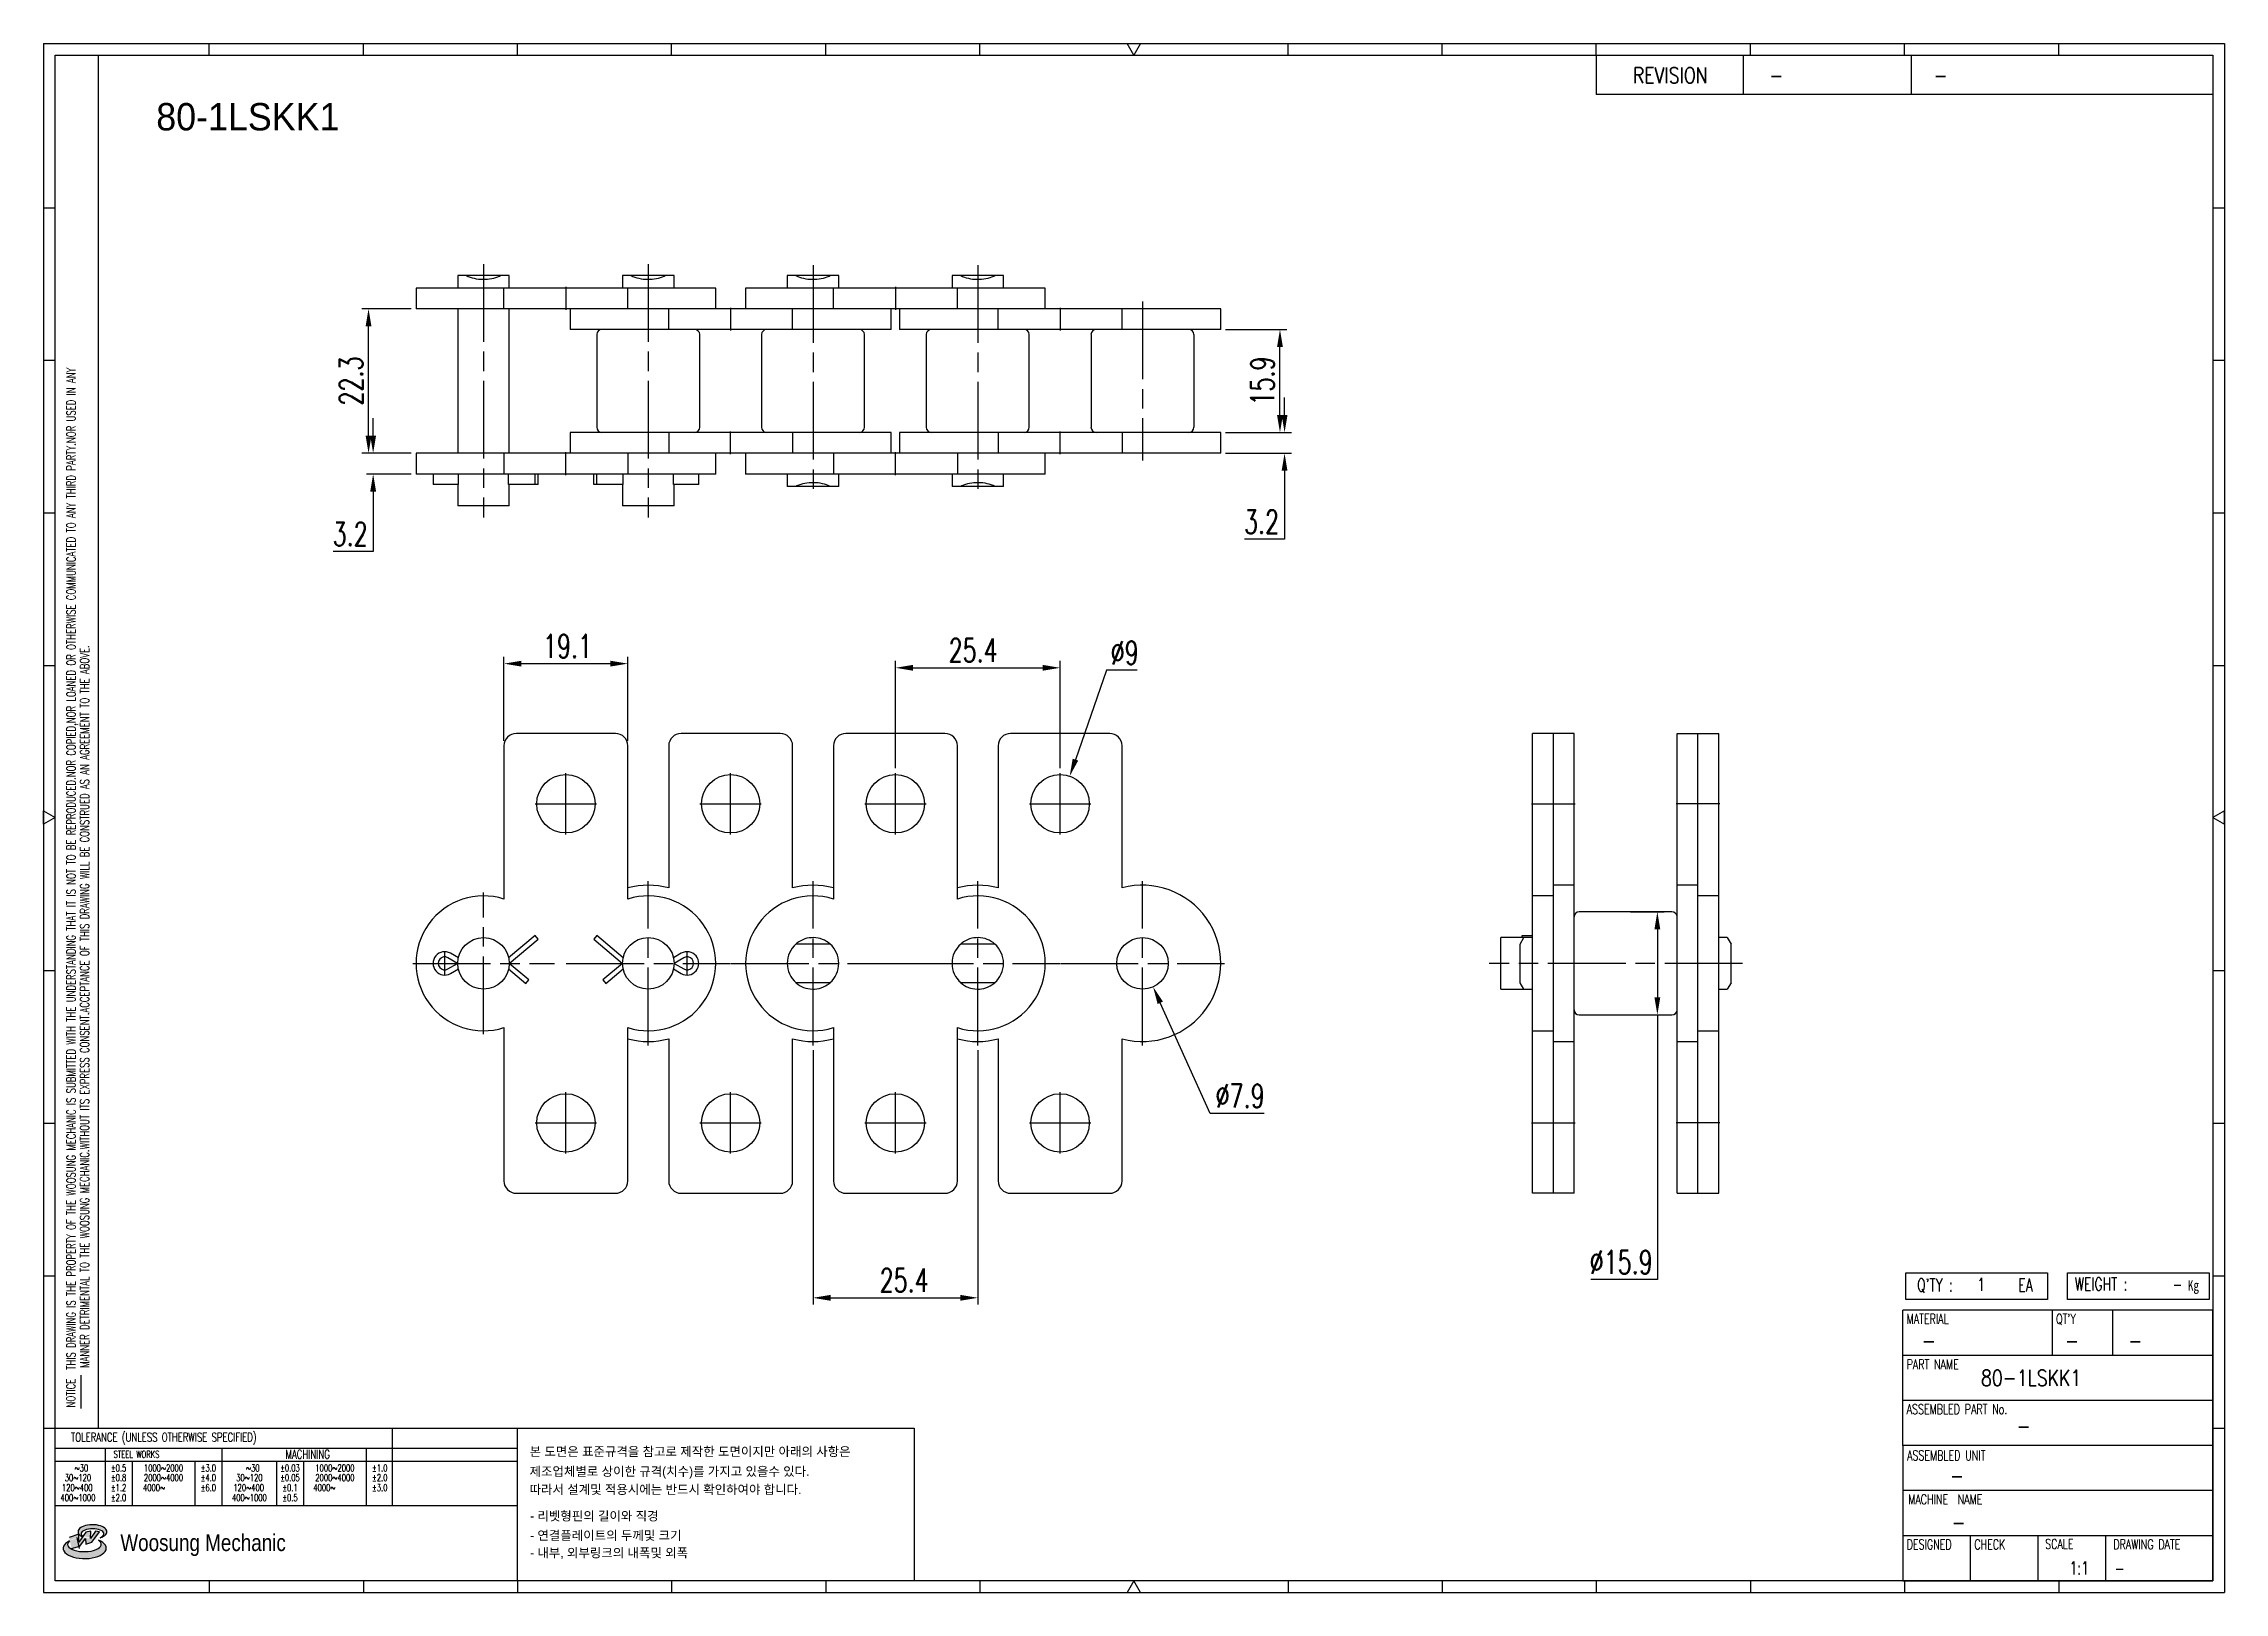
# Model space of a CAD drawing. Header units: millimetres. Extents: x 1209 to 1546, y 59 to 298.
import ezdxf
from ezdxf.enums import TextEntityAlignment as Align

# ---------------------------------------------------------------- set-up
doc = ezdxf.new("R2010")
doc.units = ezdxf.units.MM
doc.linetypes.add('AM_ISO08W050', pattern=[18, 12, -1.5, 3, -1.5])
doc.layers.get('Defpoints').update_dxf_attribs({"color": 80})
doc.layers.add('CL1', color=140, linetype='AM_ISO08W050', lineweight=25)
for name, color, linetype in [('S-DIM', 7, 'Continuous'), ('TITLE', 7, 'Continuous'), ('도면레이아웃', 7, 'Continuous')]:
    doc.layers.add(name, color=color, linetype=linetype)
doc.styles.add('HAN', font='ROMANS.shx', dxfattribs={"width": 0.7, "bigfont": 'whgtxt.shx'})
doc.styles.add('HKD_ST2', font='romans.shx', dxfattribs={"width": 0.7, "height": 4, "bigfont": '@extfont2.shx'})
doc.styles.add('HSG', font='SIMPLEX.shx', dxfattribs={"width": 0.7, "bigfont": 'HSG.shx'})
doc.styles.add('MtXpl_', font='Gulim.ttf')
doc.styles.add('SLDTEXTSTYLE4', font='arial.ttf', dxfattribs={"width": 0.8})
doc.dimstyles.new('AP1.5', dxfattribs={"dimscale": 1.5, "dimtxt": 2.4, "dimasz": 1.8, "dimexe": 0.7, "dimexo": 0.5, "dimgap": 0.6, "dimtad": 1, "dimtoh": 1, "dimdec": 1, "dimrnd": 0.01, "dimzin": 9, "dimdsep": 46, "dimtxsty": 'HSG', "dimcen": 0, "dimclrd": 251, "dimclre": 251, "dimclrt": 60, "dimazin": 2, "dimtp": 1, "dimtm": 1, "dimtfac": 0.5, "dimtdec": 1, "dimtofl": 0, "dimtmove": 0, "dimatfit": 3, "dimfxl": 0, "dimtvp": 1, "dimtolj": 2, "dimlwd": -1, "dimlwe": -1, "dimarcsym": 0})

# ---------------------------------------------------------------- blocks, each defined once
blk = doc.blocks.new('MAST')
at = {"layer": '도면레이아웃'}
h = blk.add_hatch(color=10, dxfattribs=at)
h.paths.add_polyline_path([(1.544, 35.177), (1.554, 34.966), (1.779, 35.034), (2.054, 35.422), (1.908, 35.446), (1.728, 35.167), (1.741, 35.439), (1.547, 35.405), (1.292, 35.041), (1.295, 35.33), (0.943, 35.208), (1.03, 34.8), (1.336, 34.885)])
edge = h.paths.add_edge_path()
edge.add_ellipse((1.795, 35.421), major_axis=(-0.53, 0), ratio=0.487785, start_angle=122.36065, end_angle=403.39574)
edge.add_line((1.411, 35.244), (1.419, 35.261))
edge.add_ellipse((1.798, 35.344), major_axis=(-0.423, 0), ratio=0.444396, start_angle=131.58977, end_angle=386.19408, ccw=False)
edge = h.paths.add_edge_path()
edge.add_ellipse((1.512, 34.815), major_axis=(-0.793, 0), ratio=0.480113, start_angle=314.67633, end_angle=590.85213)
edge.add_ellipse((1.501, 34.958), major_axis=(-0.62, 0), ratio=0.43311, start_angle=331.7024, end_angle=574.42495, ccw=False)
at = {"color": 140}
for p, q in [((0, 90.118), (80.15, 90.118)), ((0, 90.118), (0, 33.191)), ((80.15, 90.118), (80.15, 33.191)), ((57.068, 89.693), (57.068, 88.246)), ((62.47, 89.693), (62.47, 88.246)), ((68.635, 89.693), (68.635, 88.246)), ((79.725, 88.246), (57.068, 88.246)), ((68.449, 43.961), (68.449, 44.936)), ((68.449, 44.936), (73.654, 44.936)), ((73.654, 44.936), (73.654, 43.961)), ((74.39, 43.961), (74.39, 44.936)), ((74.39, 44.936), (79.595, 44.936)), ((79.595, 44.936), (79.595, 43.961)), ((68.336, 38.59), (68.336, 43.563)), ((79.725, 43.563), (68.336, 43.563)), ((73.654, 43.961), (68.449, 43.961)), ((73.827, 43.563), (73.827, 41.905)), ((79.595, 43.961), (74.39, 43.961)), ((76.037, 43.563), (76.037, 41.905)), ((79.725, 38.59), (79.725, 43.563)), ((79.725, 41.905), (68.336, 41.905)), ((79.725, 40.248), (68.336, 40.248)), ((68.336, 38.59), (68.336, 33.616)), ((79.725, 38.59), (68.336, 38.59)), ((79.725, 33.616), (79.725, 38.59)), ((79.725, 36.932), (68.336, 36.932)), ((79.725, 35.274), (68.336, 35.274)), ((70.822, 33.616), (70.822, 35.274)), ((73.309, 33.616), (73.309, 35.274)), ((75.796, 33.616), (75.796, 35.274)), ((0, 33.191), (80.15, 33.191)), ((68.336, 33.616), (79.725, 33.616))]:
    blk.add_line(p, q, dxfattribs=at)
for p, q in [((6.089, 89.693), (6.089, 90.118)), ((11.753, 89.693), (11.753, 90.118)), ((17.418, 89.693), (17.418, 90.118)), ((23.082, 89.693), (23.082, 90.118)), ((28.746, 89.693), (28.746, 90.118)), ((34.411, 89.693), (34.411, 90.118)), ((45.739, 89.693), (45.739, 90.118)), ((51.404, 89.693), (51.404, 90.118)), ((57.068, 89.693), (57.068, 90.118)), ((62.732, 89.693), (62.732, 90.118)), ((68.397, 89.693), (68.397, 90.118)), ((74.061, 89.693), (74.061, 90.118)), ((0, 84.085), (0.425, 84.085)), ((79.725, 84.085), (80.15, 84.085)), ((0, 78.478), (0.425, 78.478)), ((79.725, 78.478), (80.15, 78.478)), ((0, 72.87), (0.425, 72.87)), ((79.725, 72.87), (80.15, 72.87)), ((0, 67.262), (0.425, 67.262)), ((79.725, 67.262), (80.15, 67.262)), ((0, 56.047), (0.425, 56.047)), ((79.725, 56.047), (80.15, 56.047)), ((0, 50.439), (0.425, 50.439)), ((79.725, 50.439), (80.15, 50.439)), ((0, 44.832), (0.425, 44.832)), ((79.725, 44.832), (80.15, 44.832)), ((1.377, 39.947), (1.377, 41.174)), ((0, 39.224), (0.425, 39.224)), ((79.725, 39.224), (80.15, 39.224)), ((6.089, 33.616), (6.089, 33.191)), ((11.753, 33.616), (11.753, 33.191)), ((17.418, 33.616), (17.418, 33.191)), ((23.082, 33.616), (23.082, 33.191)), ((28.746, 33.616), (28.746, 33.191)), ((34.411, 33.616), (34.411, 33.191)), ((45.739, 33.616), (45.739, 33.191)), ((51.404, 33.616), (51.404, 33.191)), ((57.068, 33.616), (57.068, 33.191)), ((62.732, 33.616), (62.732, 33.191)), ((68.397, 33.616), (68.397, 33.191)), ((74.061, 33.616), (74.061, 33.191))]:
    blk.add_line(p, q)
at = {"color": 2}
for p, q in [((2.017, 39.224), (2.017, 89.693)), ((0.425, 39.224), (17.418, 39.224)), ((0.425, 38.487), (17.418, 38.487)), ((2.257, 38.487), (2.257, 36.382)), ((6.557, 38.5), (6.557, 36.382)), ((11.857, 38.487), (11.857, 36.382)), ((12.816, 39.224), (12.816, 36.382)), ((17.418, 33.616), (17.418, 39.224)), ((0.425, 38.012), (17.418, 38.012)), ((3.257, 38.012), (3.257, 36.382)), ((5.557, 38.012), (5.557, 36.382)), ((8.557, 38.012), (8.557, 36.382)), ((9.557, 38.026), (9.557, 36.382)), ((0.425, 36.382), (17.418, 36.382))]:
    blk.add_line(p, q, dxfattribs=at)
for points in [[(40.075, 89.693), (39.83, 90.118), (40.32, 90.118)], [(0.425, 61.679), (0, 61.433), (0, 61.924)], [(79.725, 61.679), (80.15, 61.433), (80.15, 61.924)], [(40.075, 33.616), (39.83, 33.191), (40.32, 33.191)]]:
    blk.add_lwpolyline(points, close=True)
at = {"color": 140}
blk.add_lwpolyline([(0.425, 89.693), (79.725, 89.693), (79.725, 33.616), (0.425, 33.616)], close=True, dxfattribs=at)
at = {"layer": '도면레이아웃'}
for p, q in [((1.295, 35.33), (0.943, 35.208)), ((1.547, 35.405), (1.292, 35.041)), ((1.292, 35.041), (1.295, 35.33)), ((1.741, 35.439), (1.547, 35.405)), ((1.908, 35.446), (1.728, 35.167)), ((1.728, 35.167), (1.741, 35.439)), ((1.779, 35.034), (2.054, 35.422)), ((2.054, 35.422), (1.908, 35.446)), ((1.03, 34.8), (1.336, 34.885)), ((1.224, 35.208), (1.311, 34.8)), ((1.224, 35.208), (1.224, 35.208)), ((1.336, 34.885), (1.544, 35.177)), ((1.419, 35.261), (1.411, 35.244)), ((1.544, 35.177), (1.554, 34.966)), ((1.554, 34.966), (1.779, 35.034))]:
    blk.add_line(p, q, dxfattribs=at)
for centre, major_axis, ratio, start_param, end_param in [((1.795, 35.421), (-0.53, 0), 0.487785, 2.135596, 7.040584), ((1.798, 35.344), (-0.423, 0), 0.444396, 2.296675, 6.740358), ((1.512, 34.815), (-0.793, 0), 0.480113, 5.492138, 10.312315), ((1.501, 34.958), (-0.62, 0), 0.43311, 5.789299, 10.025607)]:
    blk.add_ellipse(centre, major_axis=major_axis, ratio=ratio, start_param=start_param, end_param=end_param, dxfattribs=at)
for s, height, style, width, p in [('REVISION', 0.5806, 'HAN', 0.8, (58.415, 88.664)), ('-', 0.581, 'HAN', 0.8, (63.426, 88.664)), ('-', 0.581, 'HAN', 0.8, (69.468, 88.664)), ("Q'TY : ", 0.4746, 'HKD_ST2', 0.7, (68.857, 44.253)), ('1', 0.475, 'HKD_ST2', 0.7, (71.071, 44.275)), ('EA', 0.4746, 'HKD_ST2', 0.7, (72.578, 44.253)), ('WEIGHT : ', 0.4746, 'HKD_ST2', 0.7, (74.65, 44.286)), ('-', 0.581, 'HAN', 0.8, (69.029, 42.157)), ('-', 0.581, 'HAN', 0.8, (74.289, 42.157)), ('-', 0.581, 'HAN', 0.8, (76.623, 42.157)), ('-', 0.581, 'HAN', 0.8, (72.515, 39.013)), ('-', 0.581, 'HAN', 0.8, (70.067, 37.189)), ('-', 0.581, 'HAN', 0.8, (70.126, 35.48)), ('1:1', 0.4746, 'HKD_ST2', 0.7, (74.458, 33.848)), ('-', 0.475, 'HKD_ST2', 0.7, (76.112, 33.837))]:
    blk.add_text(s, height=height, dxfattribs=dict(style=style, width=width)).set_placement(p)
at = {"color": 6, "style": 'HKD_ST2', "width": 0.7}
for s, p in [(' THIS DRAWING IS THE PROPERTY OF THE WOOSUNG MECHANIC IS SUBMITTED WITH THE UNDERSTANDING THAT IT IS NOT TO BE REPRODUCED.NOR COPIED,NOR LOANED OR OTHERWISE COMMUNICATED TO ANY THIRD PARTY.NOR USED IN ANY', (1.173, 41.217)), ('MANNER DETRIMENTAL TO THE WOOSUNG MECHANIC.WITHOUT ITS EXPRESS CONSENT.ACCEPTANCE OF THIS DRAWING WILL BE CONSTRUED AS AN AGREEMENT TO THE ABOVE.', (1.672, 41.447))]:
    blk.add_text(s, height=0.326266, rotation=90, dxfattribs=at).set_placement(p)
at = {"style": 'HKD_ST2', "width": 0.7}
blk.add_text('-', height=0.475, dxfattribs=at).set_placement((78.613, 44.286), align=Align.RIGHT)
at = {"color": 254, "style": 'HKD_ST2', "width": 0.7}
for s, height, p in [('MATERIAL', 0.3651, (68.474, 43.425)), ("QT'Y", 0.3651, (73.965, 43.425)), ('PART NAME', 0.3651, (68.474, 41.756)), ('ASSEMBLED PART No.', 0.36511, (68.474, 40.109)), ('ASSEMBLED UNIT', 0.36511, (68.49, 38.408)), ('MACHINE  NAME', 0.36511, (68.532, 36.794)), ('DESIGNED', 0.3651, (68.474, 35.136)), ('CHECK', 0.3651, (70.961, 35.136)), ('SCALE', 0.3651, (73.566, 35.153)), ('DRAWING DATE', 0.36511, (76.071, 35.141))]:
    blk.add_text(s, height=height, dxfattribs=at).set_placement(p, align=Align.TOP_LEFT)
at = {"style": 'HKD_ST2', "width": 0.7}
blk.add_text('NOTICE', height=0.3263, rotation=90, dxfattribs=at).set_placement((1.163, 39.988))
blk.add_text('TOLERANCE (UNLESS OTHERWISE SPECIFIED)', height=0.32627, dxfattribs=at).set_placement((4.417, 38.896), align=Align.MIDDLE_CENTER)
at = {"color": 4, "style": 'HKD_ST2', "width": 0.7}
for s, height, p in [('%%12630', 0.261, (1.389, 37.762)), ('1000%%1262000', 0.26101, (4.407, 37.762)), ('%%12630', 0.261, (7.689, 37.762)), ('1000%%1262000', 0.26101, (10.707, 37.762)), ('120%%126400', 0.26101, (1.237, 37.045)), ('30%%126120', 0.261, (1.263, 37.411)), ('4000%%126', 0.261, (4.061, 37.045)), ('2000%%1264000', 0.26101, (4.407, 37.411)), ('120%%126400', 0.26101, (7.537, 37.045)), ('30%%126120', 0.261, (7.563, 37.411)), ('4000%%126', 0.261, (10.321, 37.045)), ('2000%%1264000', 0.26101, (10.707, 37.411)), ('400%%1261000', 0.26101, (1.263, 36.67)), ('400%%1261000', 0.26101, (7.563, 36.67))]:
    blk.add_text(s, height=height, dxfattribs=at).set_placement(p, align=Align.MIDDLE_CENTER)
for s, height, p in [('%%P0.5', 0.261, (2.757, 37.762)), ('STEEL WORKS', 0.26101, (3.416, 38.268)), ('%%P3.0', 0.261, (6.057, 37.762)), ('%%P0.03', 0.261, (9.057, 37.762)), ('MACHINING', 0.3263, (9.707, 38.27)), ('%%P1.0', 0.261, (12.357, 37.762)), ('%%P0.8', 0.261, (2.757, 37.411)), ('%%P1.2', 0.261, (2.757, 37.045)), ('%%P4.0', 0.261, (6.057, 37.411)), ('%%P6.0', 0.261, (6.057, 37.045)), ('%%P0.05', 0.261, (9.057, 37.411)), ('%%P0.1', 0.261, (9.057, 37.045)), ('%%P2.0', 0.261, (12.357, 37.411)), ('%%P3.0', 0.261, (12.357, 37.045)), ('%%P2.0', 0.261, (2.757, 36.67)), ('%%P0.5', 0.261, (9.057, 36.67))]:
    blk.add_text(s, height=height, dxfattribs=at).set_placement(p, align=Align.MIDDLE)
at = {"color": 1, "style": 'SLDTEXTSTYLE4', "width": 0.8}
blk.add_text('Woosung Mechanic', height=0.61957, dxfattribs=at).set_placement((2.822, 34.711))
at = {"layer": 'TITLE', "width": 0.8}
blk.add_text('Kg', height=0.3789, dxfattribs=at).set_placement((78.807, 44.286))
blk = doc.blocks.new('*D2')
at = {"layer": 'Defpoints', "color": 0, "transparency": 16777216}
for p in [(1390.96, 237.6), (1400.81, 237.6), (1390.96, 234.4)]:
    blk.add_point(p, dxfattribs=at)
at = {"layer": 'S-DIM', "color": 251, "linetype": 'ByBlock', "transparency": 16777216}
for p, q in [((1400.81, 240.3), (1400.81, 243)), ((1391.71, 237.6), (1401.86, 237.6)), ((1391.71, 234.4), (1401.86, 234.4)), ((1400.81, 231.7), (1400.81, 221.13)), ((1400.81, 221.13), (1394.63, 221.13))]:
    blk.add_line(p, q, dxfattribs=at)
at = {"layer": 'S-DIM', "color": 251, "transparency": 16777216}
for points in [[(1400.36, 240.3), (1401.26, 240.3), (1400.81, 237.6)], [(1400.36, 231.7), (1401.26, 231.7), (1400.81, 234.4)]]:
    blk.add_solid(points, dxfattribs=at)
at = {"layer": 'S-DIM', "color": 60, "transparency": 16777216, "insert": (1397.27, 223.83), "char_height": 3.6, "attachment_point": 5, "style": 'HSG'}
blk.add_mtext('\\A2;3.2', dxfattribs=at)
blk = doc.blocks.new('*D3')
at = {"layer": 'Defpoints', "color": 0, "transparency": 16777216}
for p in [(1390.96, 253.48), (1400.1, 253.48), (1390.96, 237.6)]:
    blk.add_point(p, dxfattribs=at)
at = {"layer": 'S-DIM', "color": 251, "linetype": 'ByBlock', "transparency": 16777216}
for p, q in [((1391.71, 253.48), (1401.15, 253.48)), ((1400.1, 240.3), (1400.1, 250.78)), ((1391.71, 237.6), (1401.15, 237.6))]:
    blk.add_line(p, q, dxfattribs=at)
at = {"layer": 'S-DIM', "color": 251, "transparency": 16777216}
for points in [[(1399.65, 250.78), (1400.55, 250.78), (1400.1, 253.48)], [(1399.65, 240.3), (1400.55, 240.3), (1400.1, 237.6)]]:
    blk.add_solid(points, dxfattribs=at)
at = {"layer": 'S-DIM', "color": 60, "transparency": 16777216, "insert": (1397.4, 245.54), "char_height": 3.6, "attachment_point": 5, "rotation": 90, "style": 'HSG'}
blk.add_mtext('\\A2;15.9', dxfattribs=at)
blk = doc.blocks.new('*D4')
at = {"layer": 'Defpoints', "color": 0, "transparency": 16777216}
for p in [(1260.29, 234.4), (1266.91, 234.4), (1266.91, 231.2)]:
    blk.add_point(p, dxfattribs=at)
at = {"layer": 'S-DIM', "color": 251, "linetype": 'ByBlock', "transparency": 16777216}
for p, q in [((1260.29, 237.1), (1260.29, 239.8)), ((1266.16, 234.4), (1259.24, 234.4)), ((1266.16, 231.2), (1259.24, 231.2)), ((1260.29, 228.5), (1260.29, 219.24)), ((1260.29, 219.24), (1254.11, 219.24))]:
    blk.add_line(p, q, dxfattribs=at)
at = {"layer": 'S-DIM', "color": 251, "transparency": 16777216}
for points in [[(1259.84, 237.1), (1260.74, 237.1), (1260.29, 234.4)], [(1259.84, 228.5), (1260.74, 228.5), (1260.29, 231.2)]]:
    blk.add_solid(points, dxfattribs=at)
at = {"layer": 'S-DIM', "color": 60, "transparency": 16777216, "insert": (1256.75, 221.94), "char_height": 3.6, "attachment_point": 5, "style": 'HSG'}
blk.add_mtext('\\A2;3.2', dxfattribs=at)
blk = doc.blocks.new('*D5')
at = {"layer": 'Defpoints', "color": 0, "transparency": 16777216}
for p in [(1259.58, 256.68), (1266.91, 256.68), (1266.91, 234.4)]:
    blk.add_point(p, dxfattribs=at)
at = {"layer": 'S-DIM', "color": 251, "linetype": 'ByBlock', "transparency": 16777216}
for p, q in [((1266.16, 256.68), (1258.53, 256.68)), ((1259.58, 237.1), (1259.58, 253.98)), ((1266.16, 234.4), (1258.53, 234.4))]:
    blk.add_line(p, q, dxfattribs=at)
at = {"layer": 'S-DIM', "color": 251, "transparency": 16777216}
for points in [[(1259.13, 253.98), (1260.03, 253.98), (1259.58, 256.68)], [(1259.13, 237.1), (1260.03, 237.1), (1259.58, 234.4)]]:
    blk.add_solid(points, dxfattribs=at)
at = {"layer": 'S-DIM', "color": 60, "transparency": 16777216, "insert": (1256.88, 245.54), "char_height": 3.6, "attachment_point": 5, "rotation": 90, "style": 'HSG'}
blk.add_mtext('\\A2;22.3', dxfattribs=at)
blk = doc.blocks.new('*D6')
at = {"layer": 'Defpoints', "color": 0, "transparency": 16777216}
for p in [(1299.56, 201.96), (1280.46, 189.29), (1299.56, 189.29)]:
    blk.add_point(p, dxfattribs=at)
at = {"layer": 'S-DIM', "color": 251, "linetype": 'ByBlock', "transparency": 16777216}
for p, q in [((1280.46, 190.04), (1280.46, 203.01)), ((1283.16, 201.96), (1296.86, 201.96)), ((1299.56, 190.04), (1299.56, 203.01))]:
    blk.add_line(p, q, dxfattribs=at)
at = {"layer": 'S-DIM', "color": 251, "transparency": 16777216}
for points in [[(1283.16, 202.41), (1283.16, 201.51), (1280.46, 201.96)], [(1296.86, 202.41), (1296.86, 201.51), (1299.56, 201.96)]]:
    blk.add_solid(points, dxfattribs=at)
at = {"layer": 'S-DIM', "color": 60, "transparency": 16777216, "insert": (1290.26, 204.66), "char_height": 3.6, "attachment_point": 5, "style": 'HSG'}
blk.add_mtext('\\A2;19.1', dxfattribs=at)
blk = doc.blocks.new('*D7')
at = {"layer": 'Defpoints', "color": 0, "transparency": 16777216}
for p in [(1366.21, 201.32), (1340.81, 185.07), (1366.21, 185.07)]:
    blk.add_point(p, dxfattribs=at)
at = {"layer": 'S-DIM', "color": 251, "linetype": 'ByBlock', "transparency": 16777216}
for p, q in [((1340.81, 185.82), (1340.81, 202.37)), ((1366.21, 185.82), (1366.21, 202.37)), ((1343.51, 201.32), (1363.51, 201.32))]:
    blk.add_line(p, q, dxfattribs=at)
at = {"layer": 'S-DIM', "color": 251, "transparency": 16777216}
for points in [[(1343.51, 201.77), (1343.51, 200.87), (1340.81, 201.32)], [(1363.51, 201.77), (1363.51, 200.87), (1366.21, 201.32)]]:
    blk.add_solid(points, dxfattribs=at)
at = {"layer": 'S-DIM', "color": 60, "transparency": 16777216, "insert": (1352.8, 204.02), "char_height": 3.6, "attachment_point": 5, "style": 'HSG'}
blk.add_mtext('\\A2;25.4', dxfattribs=at)
blk = doc.blocks.new('*D8')
at = {"layer": 'Defpoints', "color": 0, "transparency": 16777216}
for p in [(1367.68, 184.6), (1364.73, 176.1)]:
    blk.add_point(p, dxfattribs=at)
at = {"layer": 'S-DIM', "color": 251, "linetype": 'ByBlock', "transparency": 16777216}
for p, q in [((1373.35, 200.95), (1368.56, 187.15)), ((1378.09, 200.95), (1373.35, 200.95))]:
    blk.add_line(p, q, dxfattribs=at)
at = {"layer": 'S-DIM', "color": 251, "transparency": 16777216}
blk.add_solid([(1368.14, 187.3), (1368.99, 187.01), (1367.68, 184.6)], dxfattribs=at)
at = {"layer": 'S-DIM', "color": 60, "transparency": 16777216, "insert": (1376.17, 203.65), "char_height": 3.6, "attachment_point": 5, "style": 'HSG'}
blk.add_mtext('\\A2;∅9', dxfattribs=at)
blk = doc.blocks.new('*D9')
at = {"layer": 'Defpoints', "color": 0, "transparency": 16777216}
for p in [(1328.11, 143.1), (1353.51, 143.1), (1353.51, 104.18)]:
    blk.add_point(p, dxfattribs=at)
at = {"layer": 'S-DIM', "color": 251, "linetype": 'ByBlock', "transparency": 16777216}
for p, q in [((1328.11, 142.35), (1328.11, 103.13)), ((1353.51, 142.35), (1353.51, 103.13)), ((1330.81, 104.18), (1350.81, 104.18))]:
    blk.add_line(p, q, dxfattribs=at)
at = {"layer": 'S-DIM', "color": 251, "transparency": 16777216}
for points in [[(1330.81, 104.63), (1330.81, 103.73), (1328.11, 104.18)], [(1350.81, 104.63), (1350.81, 103.73), (1353.51, 104.18)]]:
    blk.add_solid(points, dxfattribs=at)
at = {"layer": 'S-DIM', "color": 60, "transparency": 16777216, "insert": (1342.16, 106.88), "char_height": 3.6, "attachment_point": 5, "style": 'HSG'}
blk.add_mtext('\\A2;25.4', dxfattribs=at)
blk = doc.blocks.new('*D10')
at = {"layer": 'Defpoints', "color": 0, "transparency": 16777216}
for p in [(1377.28, 159.37), (1380.54, 152.13)]:
    blk.add_point(p, dxfattribs=at)
at = {"layer": 'S-DIM', "color": 251, "linetype": 'ByBlock', "transparency": 16777216}
for p, q in [((1389.33, 132.61), (1381.65, 149.67)), ((1397.67, 132.61), (1389.33, 132.61))]:
    blk.add_line(p, q, dxfattribs=at)
at = {"layer": 'S-DIM', "color": 251, "transparency": 16777216}
blk.add_solid([(1382.06, 149.85), (1381.24, 149.48), (1380.54, 152.13)], dxfattribs=at)
at = {"layer": 'S-DIM', "color": 60, "transparency": 16777216, "insert": (1393.95, 135.31), "char_height": 3.6, "attachment_point": 5, "style": 'HSG'}
blk.add_mtext('\\A2;∅7.9', dxfattribs=at)
blk = doc.blocks.new('*D11')
at = {"layer": 'Defpoints', "color": 0, "transparency": 16777216}
for p in [(1453.4, 163.69), (1453.4, 147.81), (1458.29, 147.81)]:
    blk.add_point(p, dxfattribs=at)
at = {"layer": 'S-DIM', "color": 251, "linetype": 'ByBlock', "transparency": 16777216}
for p, q in [((1454.15, 163.69), (1459.34, 163.69)), ((1458.29, 160.99), (1458.29, 150.51)), ((1454.15, 147.81), (1459.34, 147.81)), ((1458.29, 147.81), (1458.29, 106.98)), ((1458.29, 106.98), (1448.03, 106.98))]:
    blk.add_line(p, q, dxfattribs=at)
at = {"layer": 'S-DIM', "color": 251, "transparency": 16777216}
for points in [[(1457.84, 160.99), (1458.74, 160.99), (1458.29, 163.69)], [(1457.84, 150.51), (1458.74, 150.51), (1458.29, 147.81)]]:
    blk.add_solid(points, dxfattribs=at)
at = {"layer": 'S-DIM', "color": 60, "transparency": 16777216, "insert": (1452.71, 109.68), "char_height": 3.6, "attachment_point": 5, "style": 'HSG'}
blk.add_mtext('\\A2;%%c15.9', dxfattribs=at)

msp = doc.modelspace()

# ---------------------------------------------------------------- linework, layer by layer
for p, q in [((1313.11, 259.88), (1266.91, 259.88)), ((1266.91, 259.88), (1266.91, 256.68)), ((1273.34, 261.79), (1273.34, 259.88)), ((1281.28, 261.79), (1273.34, 261.79)), ((1280.46, 256.68), (1280.46, 259.88)), ((1281.28, 259.88), (1281.28, 261.79)), ((1298.74, 261.79), (1298.74, 259.88)), ((1306.68, 261.79), (1298.74, 261.79)), ((1299.56, 256.68), (1299.56, 259.88)), ((1306.68, 259.88), (1306.68, 261.79)), ((1313.11, 256.68), (1313.11, 259.88)), ((1363.91, 259.88), (1317.71, 259.88)), ((1317.71, 259.88), (1317.71, 256.68)), ((1324.14, 261.79), (1324.14, 259.88)), ((1332.08, 261.79), (1324.14, 261.79)), ((1331.26, 256.68), (1331.26, 259.88)), ((1332.08, 259.88), (1332.08, 261.79)), ((1349.54, 261.79), (1349.54, 259.88)), ((1357.48, 261.79), (1349.54, 261.79)), ((1350.36, 256.68), (1350.36, 259.88)), ((1357.48, 259.88), (1357.48, 261.79)), ((1363.91, 256.68), (1363.91, 259.88)), ((1299.56, 256.68), (1266.91, 256.68)), ((1273.34, 256.68), (1273.34, 234.4)), ((1281.28, 234.4), (1281.28, 256.68)), ((1290.66, 256.68), (1290.66, 253.48)), ((1331.26, 256.68), (1299.56, 256.68)), ((1305.86, 253.48), (1305.86, 256.68)), ((1324.96, 253.48), (1324.96, 256.68)), ((1350.36, 256.68), (1331.26, 256.68)), ((1340.16, 253.48), (1340.16, 256.68)), ((1341.46, 256.68), (1341.46, 253.48)), ((1390.96, 256.68), (1350.36, 256.68)), ((1356.66, 253.48), (1356.66, 256.68)), ((1375.76, 253.48), (1375.76, 256.68)), ((1390.96, 253.48), (1390.96, 256.68)), ((1340.16, 253.48), (1290.66, 253.48)), ((1294.77, 252.69), (1294.77, 238.4)), ((1310.65, 238.4), (1310.65, 252.69)), ((1320.17, 252.69), (1320.17, 238.4)), ((1336.05, 238.4), (1336.05, 252.69)), ((1390.96, 253.48), (1341.46, 253.48)), ((1345.57, 252.69), (1345.57, 238.4)), ((1361.45, 238.4), (1361.45, 252.69)), ((1370.97, 252.69), (1370.97, 238.4)), ((1386.85, 238.4), (1386.85, 252.69)), ((1340.16, 237.6), (1290.66, 237.6)), ((1290.66, 237.6), (1290.66, 234.4)), ((1305.86, 237.6), (1305.86, 234.4)), ((1324.96, 237.6), (1324.96, 234.4)), ((1340.16, 234.4), (1340.16, 237.6)), ((1390.96, 237.6), (1341.46, 237.6)), ((1341.46, 237.6), (1341.46, 234.4)), ((1356.66, 237.6), (1356.66, 234.4)), ((1375.76, 237.6), (1375.76, 234.4)), ((1390.96, 234.4), (1390.96, 237.6)), ((1299.56, 234.4), (1266.91, 234.4)), ((1266.91, 234.4), (1266.91, 231.2)), ((1280.46, 234.4), (1280.46, 231.2)), ((1331.26, 234.4), (1299.56, 234.4)), ((1299.56, 234.4), (1299.56, 231.2)), ((1313.11, 231.2), (1313.11, 234.4)), ((1317.71, 234.4), (1317.71, 231.2)), ((1350.36, 234.4), (1331.26, 234.4)), ((1331.26, 234.4), (1331.26, 231.2)), ((1390.96, 234.4), (1350.36, 234.4)), ((1350.36, 234.4), (1350.36, 231.2)), ((1363.91, 231.2), (1363.91, 234.4)), ((1313.11, 231.2), (1266.91, 231.2)), ((1269.52, 231.2), (1269.52, 229.6)), ((1273.43, 229.6), (1269.52, 229.6)), ((1273.34, 229.6), (1273.34, 226.29)), ((1273.43, 229.6), (1273.43, 231.2)), ((1281.18, 229.6), (1281.18, 231.2)), ((1285.71, 229.6), (1281.18, 229.6)), ((1281.28, 226.29), (1281.28, 229.6)), ((1285.25, 229.6), (1285.25, 231.2)), ((1285.71, 229.6), (1285.71, 231.2)), ((1294.31, 229.6), (1294.31, 231.2)), ((1298.83, 229.6), (1294.31, 229.6)), ((1294.77, 229.6), (1294.77, 231.2)), ((1298.74, 229.6), (1298.74, 226.29)), ((1298.83, 229.6), (1298.83, 231.2)), ((1306.58, 229.6), (1306.58, 231.2)), ((1310.5, 229.6), (1306.58, 229.6)), ((1306.68, 226.29), (1306.68, 229.6)), ((1310.5, 229.6), (1310.5, 231.2)), ((1363.91, 231.2), (1317.71, 231.2)), ((1324.14, 231.2), (1324.14, 229.29)), ((1332.08, 229.29), (1324.14, 229.29)), ((1332.08, 229.29), (1332.08, 231.2)), ((1349.54, 231.2), (1349.54, 229.29)), ((1357.48, 229.29), (1349.54, 229.29)), ((1357.48, 229.29), (1357.48, 231.2)), ((1281.28, 226.29), (1273.34, 226.29)), ((1306.68, 226.29), (1298.74, 226.29)), ((1280.46, 189.29), (1280.46, 165.66)), ((1297.65, 191.2), (1282.37, 191.2)), ((1299.56, 165.66), (1299.56, 189.29)), ((1305.86, 189.29), (1305.86, 167.38)), ((1323.05, 191.2), (1307.77, 191.2)), ((1324.96, 167.38), (1324.96, 189.29)), ((1331.26, 189.29), (1331.26, 165.66)), ((1348.45, 191.2), (1333.17, 191.2)), ((1350.36, 165.66), (1350.36, 189.29)), ((1356.66, 189.29), (1356.66, 167.38)), ((1373.85, 191.2), (1358.57, 191.2)), ((1375.76, 167.38), (1375.76, 189.29)), ((1442.26, 191.2), (1439.06, 191.2)), ((1439.06, 120.3), (1439.06, 191.2)), ((1445.46, 191.2), (1442.26, 191.2)), ((1442.26, 120.3), (1442.26, 191.2)), ((1445.46, 120.3), (1445.46, 191.2)), ((1461.34, 120.3), (1461.34, 191.2)), ((1461.34, 191.2), (1464.54, 191.2)), ((1464.54, 120.3), (1464.54, 191.2)), ((1464.54, 191.2), (1467.74, 191.2)), ((1467.74, 120.3), (1467.74, 191.2)), ((1442.26, 166.15), (1439.06, 166.15)), ((1445.46, 167.8), (1442.26, 167.8)), ((1464.54, 167.8), (1461.34, 167.8)), ((1467.74, 166.15), (1464.54, 166.15)), ((1460.54, 163.69), (1446.25, 163.69)), ((1285.25, 160.02), (1281.18, 156.61)), ((1281.28, 155.75), (1285.71, 159.47)), ((1285.71, 159.47), (1285.25, 160.02)), ((1294.77, 160.02), (1294.31, 159.47)), ((1294.31, 159.47), (1298.74, 155.75)), ((1298.83, 156.61), (1294.77, 160.02)), ((1330.73, 158.73), (1325.48, 158.73)), ((1356.13, 158.73), (1350.88, 158.73)), ((1434.15, 151.78), (1434.15, 159.72)), ((1437.72, 159.72), (1434.15, 159.72)), ((1437.15, 158.73), (1437.72, 159.72)), ((1437.15, 152.77), (1437.15, 158.73)), ((1437.46, 160.02), (1439.06, 160.02)), ((1437.46, 159.72), (1437.46, 160.02)), ((1439.06, 159.72), (1437.72, 159.72)), ((1469.07, 159.72), (1467.74, 159.72)), ((1469.07, 159.72), (1469.65, 158.73)), ((1469.65, 152.77), (1469.65, 158.73)), ((1273.31, 155.75), (1271.82, 156.61)), ((1271.82, 154.88), (1273.31, 155.75)), ((1273.43, 156.61), (1272.22, 157.31)), ((1272.22, 154.19), (1273.43, 154.89)), ((1281.18, 154.89), (1283.85, 152.65)), ((1284.31, 153.2), (1281.28, 155.75)), ((1298.74, 155.75), (1295.7, 153.2)), ((1296.16, 152.65), (1298.83, 154.89)), ((1307.8, 157.31), (1306.58, 156.61)), ((1306.58, 154.89), (1307.8, 154.19)), ((1308.2, 156.61), (1306.7, 155.75)), ((1306.7, 155.75), (1308.2, 154.88)), ((1283.85, 152.65), (1284.31, 153.2)), ((1295.7, 153.2), (1296.16, 152.65)), ((1330.73, 152.77), (1325.48, 152.77)), ((1356.13, 152.77), (1350.88, 152.77)), ((1434.15, 151.78), (1437.72, 151.78)), ((1437.72, 151.78), (1437.15, 152.77)), ((1437.72, 151.78), (1439.06, 151.78)), ((1467.74, 151.78), (1469.07, 151.78)), ((1469.65, 152.77), (1469.07, 151.78)), ((1280.46, 145.84), (1280.46, 122.21)), ((1299.56, 122.21), (1299.56, 145.84)), ((1331.26, 145.84), (1331.26, 122.21)), ((1350.36, 122.21), (1350.36, 145.84)), ((1439.06, 145.35), (1442.26, 145.35)), ((1446.25, 147.81), (1460.54, 147.81)), ((1464.54, 145.35), (1467.74, 145.35)), ((1305.86, 144.12), (1305.86, 122.21)), ((1324.96, 122.21), (1324.96, 144.12)), ((1356.66, 144.12), (1356.66, 122.21)), ((1375.76, 122.21), (1375.76, 144.12)), ((1442.26, 143.7), (1445.46, 143.7)), ((1461.34, 143.7), (1464.54, 143.7)), ((1282.37, 120.3), (1297.65, 120.3)), ((1307.77, 120.3), (1323.05, 120.3)), ((1333.17, 120.3), (1348.45, 120.3)), ((1358.57, 120.3), (1373.85, 120.3)), ((1442.26, 120.3), (1439.06, 120.3)), ((1445.46, 120.3), (1442.26, 120.3)), ((1461.34, 120.3), (1464.54, 120.3)), ((1464.54, 120.3), (1467.74, 120.3))]:
    msp.add_line(p, q)
for points in [[(1274.68, 261.79), (1274.95, 261.67), (1275.24, 261.55), (1275.54, 261.46), (1275.86, 261.38), (1276.19, 261.31), (1276.52, 261.26), (1276.86, 261.23), (1277.21, 261.22), (1277.56, 261.22), (1277.9, 261.24), (1278.24, 261.28), (1278.57, 261.34), (1278.9, 261.41), (1279.21, 261.5), (1279.5, 261.6), (1279.78, 261.72), (1279.93, 261.79)], [(1300.08, 261.79), (1300.35, 261.67), (1300.64, 261.55), (1300.94, 261.46), (1301.26, 261.38), (1301.59, 261.31), (1301.92, 261.26), (1302.26, 261.23), (1302.61, 261.22), (1302.96, 261.22), (1303.3, 261.24), (1303.64, 261.28), (1303.97, 261.34), (1304.3, 261.41), (1304.61, 261.5), (1304.9, 261.6), (1305.18, 261.72), (1305.33, 261.79)], [(1325.48, 261.79), (1325.75, 261.67), (1326.04, 261.55), (1326.34, 261.46), (1326.66, 261.38), (1326.99, 261.31), (1327.32, 261.26), (1327.66, 261.23), (1328.01, 261.22), (1328.36, 261.22), (1328.7, 261.24), (1329.04, 261.28), (1329.37, 261.34), (1329.7, 261.41), (1330.01, 261.5), (1330.3, 261.6), (1330.58, 261.72), (1330.73, 261.79)], [(1350.88, 261.79), (1351.15, 261.67), (1351.44, 261.55), (1351.74, 261.46), (1352.06, 261.38), (1352.39, 261.31), (1352.72, 261.26), (1353.06, 261.23), (1353.41, 261.22), (1353.76, 261.22), (1354.1, 261.24), (1354.44, 261.28), (1354.77, 261.34), (1355.1, 261.41), (1355.41, 261.5), (1355.7, 261.6), (1355.98, 261.72), (1356.13, 261.79)], [(1330.73, 229.29), (1330.46, 229.42), (1330.18, 229.53), (1329.87, 229.63), (1329.56, 229.71), (1329.23, 229.77), (1328.89, 229.82), (1328.55, 229.85), (1328.21, 229.86), (1327.86, 229.86), (1327.51, 229.84), (1327.17, 229.8), (1326.84, 229.75), (1326.52, 229.67), (1326.21, 229.59), (1325.91, 229.48), (1325.63, 229.36), (1325.48, 229.29)], [(1356.13, 229.29), (1355.86, 229.42), (1355.58, 229.53), (1355.27, 229.63), (1354.96, 229.71), (1354.63, 229.77), (1354.29, 229.82), (1353.95, 229.85), (1353.61, 229.86), (1353.26, 229.86), (1352.91, 229.84), (1352.57, 229.8), (1352.24, 229.75), (1351.92, 229.67), (1351.61, 229.59), (1351.31, 229.48), (1351.03, 229.36), (1350.88, 229.29)], [(1330.73, 158.73), (1330.46, 158.94), (1330.18, 159.14), (1329.87, 159.3), (1329.56, 159.45), (1329.23, 159.56), (1328.89, 159.64), (1328.55, 159.69), (1328.21, 159.72), (1327.86, 159.71), (1327.51, 159.67), (1327.17, 159.61), (1326.84, 159.51), (1326.52, 159.39), (1326.21, 159.24), (1325.91, 159.06), (1325.63, 158.85), (1325.48, 158.73)], [(1356.13, 158.73), (1355.86, 158.94), (1355.58, 159.14), (1355.27, 159.3), (1354.96, 159.45), (1354.63, 159.56), (1354.29, 159.64), (1353.95, 159.69), (1353.61, 159.72), (1353.26, 159.71), (1352.91, 159.67), (1352.57, 159.61), (1352.24, 159.51), (1351.92, 159.39), (1351.61, 159.24), (1351.31, 159.06), (1351.03, 158.85), (1350.88, 158.73)], [(1325.48, 152.77), (1325.75, 152.55), (1326.04, 152.36), (1326.34, 152.19), (1326.66, 152.05), (1326.99, 151.94), (1327.32, 151.86), (1327.66, 151.8), (1328.01, 151.78), (1328.36, 151.79), (1328.7, 151.82), (1329.04, 151.89), (1329.37, 151.99), (1329.7, 152.11), (1330.01, 152.26), (1330.3, 152.44), (1330.58, 152.65), (1330.73, 152.77)], [(1350.88, 152.77), (1351.15, 152.55), (1351.44, 152.36), (1351.74, 152.19), (1352.06, 152.05), (1352.39, 151.94), (1352.72, 151.86), (1353.06, 151.8), (1353.41, 151.78), (1353.76, 151.79), (1354.1, 151.82), (1354.44, 151.89), (1354.77, 151.99), (1355.1, 152.11), (1355.41, 152.26), (1355.7, 152.44), (1355.98, 152.65), (1356.13, 152.77)]]:
    msp.add_lwpolyline(points)
at = {"color": 140}
msp.add_lwpolyline([(1282.55, 84.07), (1343.71, 84.07), (1343.71, 60.54), (1282.55, 60.54)], close=True, dxfattribs=at)
for centre, radius in [((1290.01, 180.35), 4.5), ((1315.41, 180.35), 4.5), ((1340.81, 180.35), 4.5), ((1366.21, 180.35), 4.5), ((1277.31, 155.75), 3.97), ((1302.71, 155.75), 3.97), ((1378.91, 155.75), 3.97), ((1290.01, 131.15), 4.5), ((1315.41, 131.15), 4.5), ((1340.81, 131.15), 4.5), ((1366.21, 131.15), 4.5)]:
    msp.add_circle(centre, radius)
for centre, radius, start, end in [((1295.56, 252.69), 0.794, 90, 180), ((1309.85, 252.69), 0.794, 0, 90), ((1320.96, 252.69), 0.794, 90, 180), ((1335.25, 252.69), 0.794, 0, 90), ((1346.36, 252.69), 0.794, 90, 180), ((1360.65, 252.69), 0.794, 0, 90), ((1371.76, 252.69), 0.794, 90, 180), ((1386.05, 252.69), 0.794, 0, 90), ((1295.56, 238.4), 0.794, 180, 270), ((1309.85, 238.4), 0.794, 270, 360), ((1320.96, 238.4), 0.794, 180, 270), ((1335.25, 238.4), 0.794, 270, 360), ((1346.36, 238.4), 0.794, 180, 270), ((1360.65, 238.4), 0.794, 270, 360), ((1371.76, 238.4), 0.794, 180, 270), ((1386.05, 238.4), 0.794, 270, 360), ((1282.37, 189.29), 1.91, 90, 180), ((1297.65, 189.29), 1.91, 0, 90), ((1307.77, 189.29), 1.91, 90, 180), ((1323.05, 189.29), 1.91, 0, 90), ((1333.17, 189.29), 1.91, 90, 180), ((1348.45, 189.29), 1.91, 0, 90), ((1358.57, 189.29), 1.91, 90, 180), ((1373.85, 189.29), 1.91, 0, 90), ((1277.31, 155.75), 10.4, 72.3691, 287.6309), ((1302.71, 155.75), 12.05, 74.8462, 105.1538), ((1302.71, 155.75), 10.4, 252.3691, 107.6309), ((1328.11, 155.75), 10.4, 72.3691, 287.6309), ((1328.11, 155.75), 12.05, 74.8462, 105.1538), ((1353.51, 155.75), 12.05, 74.8462, 105.1538), ((1353.51, 155.75), 10.4, 252.3691, 107.6309), ((1378.91, 155.75), 12.05, 254.8462, 105.1538), ((1446.25, 162.9), 0.794, 90, 180), ((1460.54, 162.9), 0.794, 0, 90), ((1328.11, 155.75), 3.97, 131.4096, 228.5904), ((1328.11, 155.75), 3.97, 311.4096, 48.5904), ((1353.51, 155.75), 3.97, 131.4096, 228.5904), ((1353.51, 155.75), 3.97, 311.4096, 48.5904), ((1271.32, 155.75), 1.8, 60, 300), ((1271.32, 155.75), 0.998, 60, 300), ((1308.7, 155.75), 1.8, 240, 120), ((1308.7, 155.75), 0.998, 240, 120), ((1446.25, 148.6), 0.794, 180, 270), ((1460.54, 148.6), 0.794, 270, 0), ((1302.71, 155.75), 12.05, 254.8462, 285.1538), ((1328.11, 155.75), 12.05, 254.8462, 285.1538), ((1353.51, 155.75), 12.05, 254.8462, 285.1538), ((1282.37, 122.21), 1.91, 180, 270), ((1297.65, 122.21), 1.91, 270, 360), ((1307.77, 122.21), 1.91, 180, 270), ((1323.05, 122.21), 1.91, 270, 360), ((1333.17, 122.21), 1.91, 180, 270), ((1348.45, 122.21), 1.91, 270, 360), ((1358.57, 122.21), 1.91, 180, 270), ((1373.85, 122.21), 1.91, 270, 360)]:
    msp.add_arc(centre, radius, start, end)
at = {"layer": 'CL1'}
for p, q in [((1277.31, 263.57), (1277.31, 224.52)), ((1302.71, 263.57), (1302.71, 224.52)), ((1328.11, 263.42), (1328.11, 227.67)), ((1353.51, 263.42), (1353.51, 227.67)), ((1290.01, 260.04), (1290.01, 256.52)), ((1340.81, 260.04), (1340.81, 256.52)), ((1315.41, 256.84), (1315.41, 253.32)), ((1366.21, 256.84), (1366.21, 253.32)), ((1378.91, 257.8), (1378.91, 233.29)), ((1315.41, 234.24), (1315.41, 237.76)), ((1366.21, 234.24), (1366.21, 237.76)), ((1290.01, 231.04), (1290.01, 234.56)), ((1340.81, 231.04), (1340.81, 234.56)), ((1290.01, 175.62), (1290.01, 185.07)), ((1315.41, 175.62), (1315.41, 185.07)), ((1340.81, 175.62), (1340.81, 185.07)), ((1366.21, 175.62), (1366.21, 185.07)), ((1285.28, 180.35), (1294.73, 180.35)), ((1310.68, 180.35), (1320.13, 180.35)), ((1336.08, 180.35), (1345.53, 180.35)), ((1361.48, 180.35), (1370.93, 180.35)), ((1438.9, 180.35), (1445.62, 180.35)), ((1467.9, 180.35), (1461.18, 180.35)), ((1302.71, 143.1), (1302.71, 168.4)), ((1328.11, 143.1), (1328.11, 168.4)), ((1353.51, 143.1), (1353.51, 168.4)), ((1378.91, 143.1), (1378.91, 168.4)), ((1277.31, 144.83), (1277.31, 166.67)), ((1266.39, 155.75), (1288.23, 155.75)), ((1271.32, 153.86), (1271.32, 157.64)), ((1290.05, 155.75), (1315.36, 155.75)), ((1308.7, 153.86), (1308.7, 157.64)), ((1315.45, 155.75), (1340.76, 155.75)), ((1340.85, 155.75), (1366.16, 155.75)), ((1366.25, 155.75), (1391.56, 155.75)), ((1471.42, 155.75), (1432.37, 155.75)), ((1290.01, 126.42), (1290.01, 135.87)), ((1315.41, 126.42), (1315.41, 135.87)), ((1340.81, 126.42), (1340.81, 135.87)), ((1366.21, 126.42), (1366.21, 135.87)), ((1285.28, 131.15), (1294.73, 131.15)), ((1310.68, 131.15), (1320.13, 131.15)), ((1336.08, 131.15), (1345.53, 131.15)), ((1361.48, 131.15), (1370.93, 131.15)), ((1438.9, 131.15), (1445.62, 131.15)), ((1467.9, 131.15), (1461.18, 131.15))]:
    msp.add_line(p, q, dxfattribs=at)

# ---------------------------------------------------------------- block references
at = {"color": 140, "xscale": 4.19495623747351, "yscale": 4.19495623747351, "zscale": 4.19495623747351}
msp.add_blockref('MAST', (1209.48, -80.48), dxfattribs=at)

# ---------------------------------------------------------------- texts
at = {"color": 254, "style": 'MtXpl_'}
msp.add_text('80-1LSKK1', height=4.221, dxfattribs=at).set_placement((1226.85, 284.18))
at = {"style": 'HAN', "width": 0.8}
msp.add_text('80-1LSKK1', height=2.436, dxfattribs=at).set_placement((1508.19, 90.62))
at = {"color": 140, "style": 'MtXpl_'}
for s, p in [('본 도면은 표준규격을 참고로 제작한 도면이지만 아래의 사항은', (1284.41, 79.78)), ('제조업체별로 상이한 규격(치수)를 가지고 있을수 있다.', (1284.41, 76.72)), ('따라서 설계및 적용시에는 반드시 확인하여야 합니다.', (1284.41, 73.93)), ('- 리벳형핀의 길이와 직경', (1284.49, 69.84)), ('- 연결플레이트의 두께및 크기', (1284.49, 66.85)), ('- 내부, 외부링크의 내폭및 외폭', (1284.49, 64.16))]:
    msp.add_text(s, height=1.4072, dxfattribs=at).set_placement(p)

# ---------------------------------------------------------------- dimensions: what is measured, and where the dimension line sits
at = {"layer": 'S-DIM'}
for base, p1, p2, picture, middle in [((1259.58, 256.68), (1266.91, 234.4), (1266.91, 256.68), '*D5', (1256.88, 245.54)), ((1400.1, 253.48), (1390.96, 237.6), (1390.96, 253.48), '*D3', (1397.4, 245.54))]:
    dim = msp.add_linear_dim(base=base, p1=p1, p2=p2, angle=90, dimstyle='AP1.5', dxfattribs=at)
    dim.commit()
    dim.dimension.update_dxf_attribs({"geometry": picture, "text_midpoint": middle})
for base, p1, p2, picture, middle in [((1400.81, 237.6), (1390.96, 234.4), (1390.96, 237.6), '*D2', (1397.27, 221.13)), ((1260.29, 234.4), (1266.91, 231.2), (1266.91, 234.4), '*D4', (1256.75, 219.24))]:
    dim = msp.add_linear_dim(base=base, p1=p1, p2=p2, angle=90, dimstyle='AP1.5', dxfattribs=at)
    dim.commit()
    dim.dimension.update_dxf_attribs({"geometry": picture, "text_midpoint": middle, "dimtype": 128})
for base, p1, p2, picture, middle in [((1299.56, 201.96), (1280.46, 189.29), (1299.56, 189.29), '*D6', (1290.26, 201.96)), ((1366.21, 201.32), (1340.81, 185.07), (1366.21, 185.07), '*D7', (1352.8, 201.32)), ((1353.51, 104.18), (1328.11, 143.1), (1353.51, 143.1), '*D9', (1342.16, 104.18))]:
    dim = msp.add_linear_dim(base=base, p1=p1, p2=p2, dimstyle='AP1.5', dxfattribs=at)
    dim.commit()
    dim.dimension.update_dxf_attribs({"geometry": picture, "text_midpoint": middle, "dimtype": 128})
for p1, p2, picture, middle in [((1364.73, 176.1), (1367.68, 184.6), '*D8', (1376.17, 200.95)), ((1377.28, 159.37), (1380.54, 152.13), '*D10', (1393.95, 132.61))]:
    dim = msp.add_diameter_dim_2p(p1=p1, p2=p2, dimstyle='AP1.5', dxfattribs=at)
    dim.commit()
    dim.dimension.update_dxf_attribs({"geometry": picture, "text_midpoint": middle, "dimtype": 131})
dim = msp.add_linear_dim(base=(1458.29, 147.81), p1=(1453.4, 163.69), p2=(1453.4, 147.81), angle=90, text='%%c<>', dimstyle='AP1.5', dxfattribs=at)
dim.commit()
dim.dimension.update_dxf_attribs({"geometry": '*D11', "text_midpoint": (1452.71, 106.98), "dimtype": 128})

doc.saveas('drawing.dxf')
